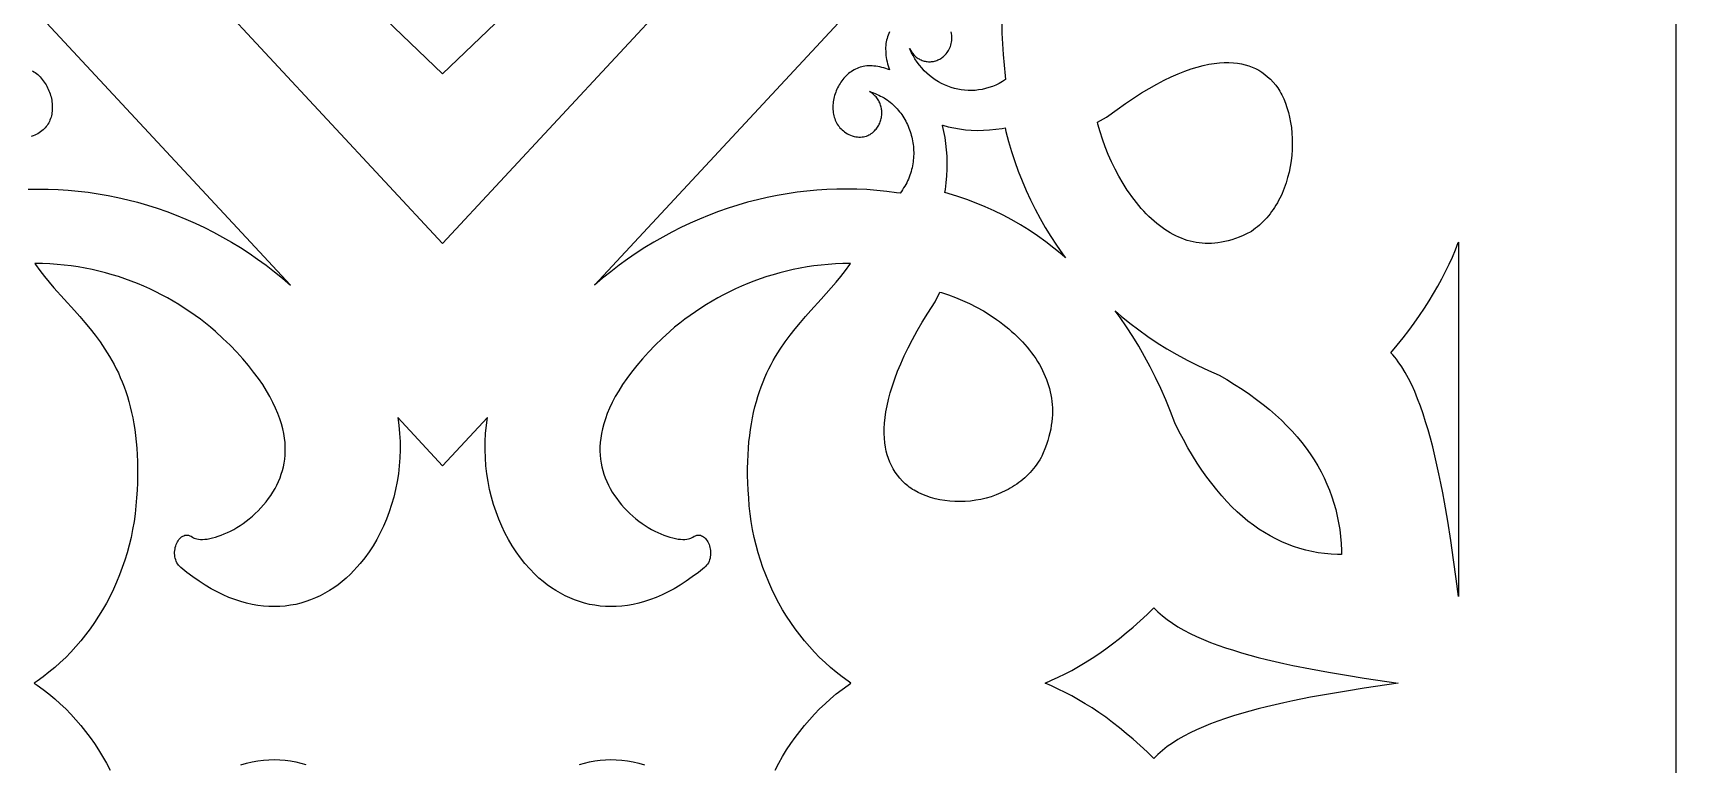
# Model space of a CAD drawing. Extents: x -170 to 170, y -482 to 482.
# Drawn here: x -56.5 to 170, y -11.2 to 89.6 of the extents above; entities that cross this region are included whole.
import ezdxf

# ---------------------------------------------------------------- set-up
doc = ezdxf.new("R2010")
doc.units = 0
doc.header["$MEASUREMENT"] = 0
doc.layers.add('LAYER_1', color=18, linetype='CONTINUOUS')

msp = doc.modelspace()

# ---------------------------------------------------------------- linework, layer by layer
at = {"layer": 'LAYER_1'}
for points in [[(170, -482.5), (170, 482.5), (-170, 482.5), (-170, -482.5)], [(0, 60.56), (39.74, 103.3), (24.67, 102.38), (14.5, 113.33), (14.5, 97.84), (0, 83.93), (-14.5, 97.84), (-14.5, 113.33), (-24.67, 102.38), (-39.74, 103.3)], [(117.08, 73.47), (117.02, 72.7), (116.93, 71.92), (116.81, 71.15), (116.65, 70.39), (116.46, 69.64), (116.24, 68.9), (115.99, 68.18), (115.69, 67.45), (115.55, 67.14), (115.39, 66.81), (115.22, 66.48), (115.04, 66.15), (114.85, 65.84), (114.66, 65.53), (114.46, 65.23), (114.25, 64.94), (114.04, 64.65), (113.81, 64.37), (113.58, 64.1), (113.35, 63.84), (113.1, 63.59), (112.85, 63.34), (112.59, 63.1), (112.32, 62.87), (112.04, 62.65), (111.76, 62.44), (111.46, 62.23), (111.29, 62.12), (110.87, 61.91), (110.33, 61.66), (109.8, 61.44), (109.28, 61.24), (108.78, 61.08), (108.28, 60.93), (107.8, 60.82), (107.33, 60.72), (106.86, 60.65), (106.41, 60.6), (105.96, 60.57), (105.53, 60.56), (105.1, 60.57), (104.67, 60.59), (104.25, 60.64), (103.84, 60.7), (103.43, 60.78), (103.03, 60.88), (102.63, 60.99), (102.23, 61.12), (101.84, 61.27), (101.45, 61.43), (101.06, 61.61), (100.67, 61.8), (100.29, 62.02), (99.91, 62.25), (99.53, 62.49), (99.16, 62.75), (98.78, 63.03), (98.41, 63.32), (98.05, 63.63), (97.69, 63.95), (97.33, 64.29), (96.98, 64.64), (96.63, 65.01), (96.28, 65.39), (95.95, 65.78), (95.61, 66.19), (95.29, 66.6), (94.97, 67.03), (94.66, 67.47), (94.35, 67.92), (94.05, 68.38), (93.77, 68.82), (93.2, 69.81), (92.68, 70.79), (92.19, 71.8), (91.73, 72.83), (91.32, 73.87), (90.94, 74.91), (90.61, 75.95), (90.32, 76.99), (90.25, 77.26), (91.5, 77.96), (92.95, 79.03), (94.1, 79.84), (95.22, 80.59), (96.32, 81.29), (97.38, 81.92), (98.42, 82.5), (99.43, 83.03), (100.41, 83.5), (101.35, 83.92), (102.27, 84.28), (103.15, 84.59), (104, 84.85), (104.81, 85.07), (105.59, 85.24), (106.34, 85.36), (107.05, 85.45), (107.72, 85.49), (108.37, 85.49), (108.98, 85.46), (109.56, 85.4), (110.1, 85.31), (110.62, 85.18), (111.12, 85.03), (111.59, 84.85), (112.04, 84.64), (112.48, 84.41), (112.9, 84.15), (113.3, 83.85), (113.7, 83.53), (114.09, 83.17), (114.46, 82.78), (114.82, 82.36), (114.94, 82.21), (115.09, 81.99), (115.24, 81.76), (115.38, 81.53), (115.52, 81.28), (115.64, 81.05), (115.92, 80.47), (116.16, 79.89), (116.37, 79.27), (116.56, 78.62), (116.73, 77.94), (116.86, 77.24), (116.97, 76.51), (117.04, 75.77), (117.09, 75.01), (117.1, 74.25)], [(85.36, 59.04), (84.25, 59.93), (83.13, 60.79), (81.99, 61.6), (80.83, 62.38), (79.66, 63.11), (78.46, 63.8), (77.25, 64.44), (76.03, 65.05), (74.79, 65.61), (73.53, 66.13), (72.26, 66.61), (70.99, 67.04), (69.69, 67.43), (69.23, 67.56), (69.3, 67.99), (69.42, 68.93), (69.5, 69.86), (69.54, 70.78), (69.55, 71.68), (69.52, 72.58), (69.46, 73.46), (69.37, 74.32), (69.24, 75.17), (69.08, 76), (68.89, 76.82), (68.88, 76.86), (68.92, 76.85), (69.68, 76.64), (70.45, 76.47), (71.24, 76.34), (72.04, 76.23), (72.86, 76.17), (73.69, 76.14), (74.54, 76.15), (75.39, 76.19), (76.25, 76.28), (77.13, 76.41), (77.52, 76.49), (77.64, 75.98), (78.01, 74.59), (78.41, 73.22), (78.86, 71.86), (79.34, 70.51), (79.86, 69.17), (80.42, 67.86), (81.02, 66.55), (81.66, 65.27), (82.34, 64), (83.06, 62.76), (83.82, 61.53), (84.62, 60.32), (85.45, 59.14), (85.86, 58.6)], [(139.69, 14.36), (139.33, 16.98), (138.94, 19.63), (138.53, 22.29), (138.07, 24.93), (137.83, 26.23), (137.58, 27.53), (137.31, 28.81), (137.04, 30.07), (136.75, 31.31), (136.45, 32.53), (136.14, 33.72), (135.82, 34.88), (135.48, 36.01), (135.12, 37.1), (134.76, 38.16), (134.37, 39.18), (133.97, 40.15), (133.56, 41.07), (133.12, 41.95), (132.67, 42.78), (132.2, 43.55), (131.71, 44.26), (131.46, 44.6), (131.21, 44.92), (130.95, 45.22), (130.68, 45.51), (131.54, 46.53), (132.37, 47.56), (133.16, 48.58), (133.91, 49.6), (134.63, 50.62), (135.31, 51.64), (135.96, 52.65), (136.58, 53.67), (137.16, 54.68), (137.71, 55.69), (138.22, 56.69), (138.71, 57.69), (139.16, 58.69), (139.58, 59.68), (139.98, 60.67), (140, 60.74), (140, 11.92)], [(84.03, 36.97), (84, 36.5), (83.95, 36.01), (83.88, 35.51), (83.8, 35), (83.69, 34.48), (83.56, 33.95), (83.4, 33.4), (83.22, 32.85), (83.01, 32.28), (82.78, 31.7), (82.58, 31.25), (82.48, 31.06), (82.29, 30.74), (82.09, 30.44), (81.89, 30.14), (81.67, 29.85), (81.45, 29.57), (81.22, 29.3), (80.98, 29.03), (80.74, 28.78), (80.49, 28.53), (80.23, 28.29), (79.96, 28.06), (79.69, 27.84), (79.41, 27.62), (79.12, 27.41), (78.83, 27.21), (78.53, 27.02), (78.23, 26.84), (77.92, 26.66), (77.63, 26.51), (76.95, 26.19), (76.28, 25.92), (75.59, 25.68), (74.9, 25.48), (74.19, 25.31), (73.47, 25.18), (72.75, 25.08), (72.03, 25.02), (71.31, 25), (70.59, 25.01), (69.89, 25.06), (69.2, 25.14), (68.53, 25.25), (67.87, 25.4), (67.24, 25.57), (66.64, 25.78), (66.06, 26.01), (65.52, 26.27), (64.98, 26.56), (64.77, 26.69), (64.54, 26.84), (64.32, 27), (64.11, 27.16), (63.91, 27.32), (63.76, 27.45), (63.38, 27.83), (63.01, 28.24), (62.68, 28.65), (62.38, 29.08), (62.1, 29.52), (61.86, 29.97), (61.64, 30.44), (61.45, 30.92), (61.28, 31.43), (61.14, 31.96), (61.03, 32.52), (60.94, 33.11), (60.88, 33.73), (60.85, 34.39), (60.86, 35.08), (60.9, 35.81), (60.97, 36.57), (61.09, 37.37), (61.25, 38.21), (61.45, 39.09), (61.69, 40), (61.98, 40.95), (62.32, 41.93), (62.71, 42.95), (63.14, 44), (63.63, 45.09), (64.17, 46.2), (64.76, 47.35), (65.41, 48.53), (66.11, 49.74), (66.86, 50.97), (67.86, 52.53), (68.51, 53.87), (68.76, 53.8), (69.72, 53.49), (70.69, 53.13), (71.66, 52.72), (72.63, 52.28), (73.58, 51.79), (74.52, 51.26), (75.44, 50.7), (76.35, 50.08), (76.76, 49.79), (77.19, 49.46), (77.61, 49.14), (78.02, 48.8), (78.41, 48.45), (78.8, 48.1), (79.18, 47.75), (79.54, 47.38), (79.9, 47.01), (80.24, 46.64), (80.56, 46.26), (80.88, 45.88), (81.18, 45.49), (81.46, 45.09), (81.74, 44.7), (81.99, 44.3), (82.24, 43.89), (82.47, 43.48), (82.68, 43.07), (82.88, 42.66), (83.06, 42.25), (83.23, 41.83), (83.38, 41.41), (83.51, 40.98), (83.64, 40.56), (83.74, 40.13), (83.83, 39.69), (83.9, 39.26), (83.96, 38.81), (84, 38.36), (84.03, 37.91), (84.04, 37.44)], [(123.35, 17.71), (122.44, 17.76), (121.56, 17.85), (120.68, 17.97), (119.81, 18.13), (118.96, 18.33), (118.12, 18.56), (117.28, 18.83), (116.46, 19.14), (115.65, 19.48), (114.85, 19.86), (114.06, 20.28), (113.28, 20.73), (112.51, 21.23), (111.74, 21.76), (110.99, 22.33), (110.25, 22.94), (109.52, 23.6), (108.79, 24.29), (108.08, 25.02), (107.37, 25.8), (106.68, 26.62), (105.99, 27.48), (105.31, 28.38), (104.65, 29.33), (103.99, 30.32), (103.35, 31.35), (102.71, 32.42), (102.09, 33.55), (101.47, 34.71), (100.9, 35.86), (100.31, 37.41), (99.66, 39.01), (98.98, 40.57), (98.27, 42.09), (97.52, 43.57), (96.75, 45.01), (95.94, 46.4), (95.11, 47.76), (94.25, 49.07), (93.36, 50.35), (92.68, 51.26), (93.53, 50.53), (94.71, 49.57), (95.94, 48.65), (97.2, 47.75), (98.49, 46.89), (99.83, 46.05), (101.2, 45.25), (102.62, 44.48), (104.07, 43.75), (105.55, 43.05), (107, 42.42), (108.07, 41.8), (109.15, 41.14), (110.19, 40.47), (111.2, 39.79), (112.16, 39.09), (113.07, 38.39), (113.95, 37.67), (114.79, 36.94), (115.59, 36.21), (116.35, 35.46), (117.07, 34.7), (117.76, 33.93), (118.4, 33.15), (119.01, 32.36), (119.58, 31.57), (120.11, 30.76), (120.61, 29.94), (121.07, 29.11), (121.49, 28.27), (121.88, 27.42), (122.23, 26.56), (122.55, 25.68), (122.83, 24.8), (123.08, 23.9), (123.3, 23), (123.48, 22.08), (123.63, 21.15), (123.75, 20.2), (123.83, 19.25), (123.88, 18.28), (123.89, 17.7)], [(126.99, -0.7), (124.55, -1.09), (122.09, -1.5), (119.62, -1.95), (117.16, -2.44), (115.95, -2.7), (114.75, -2.97), (113.56, -3.26), (112.38, -3.55), (111.23, -3.86), (110.1, -4.18), (108.99, -4.52), (107.91, -4.87), (106.86, -5.23), (105.84, -5.61), (104.86, -6.01), (103.92, -6.42), (103.01, -6.85), (102.15, -7.3), (101.33, -7.77), (100.57, -8.25), (99.85, -8.75), (99.19, -9.28), (98.87, -9.55), (98.58, -9.82), (98.29, -10.1), (98.03, -10.39), (97.08, -9.46), (96.12, -8.58), (95.17, -7.73), (94.22, -6.92), (93.28, -6.15), (92.33, -5.41), (91.39, -4.71), (90.44, -4.05), (89.5, -3.42), (88.57, -2.83), (87.63, -2.28), (86.7, -1.76), (85.78, -1.27), (84.85, -0.81), (83.93, -0.39), (83.02, 0), (83.93, 0.39), (84.85, 0.81), (85.78, 1.27), (86.7, 1.76), (87.63, 2.28), (88.57, 2.83), (89.5, 3.42), (90.44, 4.05), (91.39, 4.71), (92.33, 5.41), (93.28, 6.15), (94.22, 6.92), (95.17, 7.73), (96.12, 8.58), (97.08, 9.46), (98.03, 10.39), (98.29, 10.1), (98.58, 9.82), (98.87, 9.55), (99.19, 9.28), (99.85, 8.75), (100.57, 8.25), (101.33, 7.77), (102.15, 7.3), (103.01, 6.85), (103.92, 6.42), (104.86, 6.01), (105.84, 5.61), (106.86, 5.23), (107.91, 4.87), (108.99, 4.52), (110.1, 4.18), (111.23, 3.86), (112.38, 3.55), (113.56, 3.26), (114.75, 2.97), (115.95, 2.7), (117.16, 2.44), (119.62, 1.95), (122.09, 1.5), (124.55, 1.09), (126.99, 0.7), (131.7, 0)]]:
    msp.add_lwpolyline(points, close=True, dxfattribs=at)
for points in [[(-57.1, 68.03), (-55.72, 68.06), (-54.34, 68.05), (-52.97, 68), (-51.59, 67.91), (-50.21, 67.78), (-48.84, 67.61), (-47.47, 67.41), (-46.1, 67.17), (-44.74, 66.89), (-43.38, 66.58), (-42.03, 66.23), (-40.69, 65.84), (-39.36, 65.41), (-38.03, 64.95), (-36.72, 64.45), (-35.41, 63.92), (-34.12, 63.35), (-32.84, 62.75), (-31.58, 62.11), (-30.33, 61.44), (-29.09, 60.73), (-27.87, 59.99), (-26.67, 59.21), (-25.49, 58.4), (-24.32, 57.55), (-23.18, 56.67), (-22.05, 55.76), (-20.95, 54.82), (-55.17, 91.61)], [(61.58, 89.71), (61.48, 89.49), (61.39, 89.27), (61.32, 89.04), (61.25, 88.81), (61.19, 88.57), (61.14, 88.33), (61.1, 88.08), (61.07, 87.83), (61.05, 87.57), (61.05, 87.31), (61.06, 87.04), (61.08, 86.77), (61.1, 86.47), (61.14, 86.17), (61.19, 85.88), (61.25, 85.59), (61.32, 85.3), (61.4, 85.01), (61.49, 84.73), (61.58, 84.46), (61.33, 84.56), (61.07, 84.66), (60.8, 84.74), (60.53, 84.81), (60.26, 84.88), (59.99, 84.93), (59.71, 84.97), (59.43, 85), (59.18, 85.02), (58.93, 85.03), (58.69, 85.03), (58.45, 85.01), (58.21, 84.98), (57.98, 84.94), (57.76, 84.88), (57.53, 84.82), (57.32, 84.75), (57.11, 84.66), (56.9, 84.56), (56.7, 84.46), (56.51, 84.35), (56.32, 84.22), (56.14, 84.09), (55.96, 83.95), (55.79, 83.81), (55.62, 83.65), (55.47, 83.49), (55.31, 83.33), (55.17, 83.15), (55.03, 82.97), (54.9, 82.79), (54.77, 82.6), (54.65, 82.41), (54.54, 82.21), (54.44, 82.01), (54.34, 81.8), (54.25, 81.59), (54.17, 81.38), (54.09, 81.17), (54.03, 80.95), (53.97, 80.74), (53.92, 80.52), (53.87, 80.3), (53.84, 80.08), (53.81, 79.86), (53.79, 79.64), (53.79, 79.43), (53.79, 79.21), (53.79, 78.99), (53.81, 78.78), (53.84, 78.57), (53.87, 78.36), (53.92, 78.15), (53.97, 77.95), (54.04, 77.75), (54.11, 77.56), (54.19, 77.37), (54.29, 77.18), (54.39, 77), (54.5, 76.83), (54.63, 76.66), (54.76, 76.5), (54.91, 76.34), (55.06, 76.19), (55.23, 76.05), (55.4, 75.92), (55.59, 75.79), (55.79, 75.68), (56, 75.57), (56.22, 75.47), (56.45, 75.39), (56.7, 75.31), (56.93, 75.26), (57.16, 75.23), (57.38, 75.21), (57.6, 75.21), (57.81, 75.23), (58.02, 75.25), (58.21, 75.3), (58.4, 75.35), (58.58, 75.42), (58.76, 75.5), (58.92, 75.59), (59.08, 75.69), (59.23, 75.81), (59.37, 75.93), (59.5, 76.06), (59.63, 76.19), (59.74, 76.32), (59.84, 76.45), (59.94, 76.58), (60.03, 76.72), (60.11, 76.86), (60.18, 77), (60.25, 77.15), (60.31, 77.3), (60.36, 77.45), (60.41, 77.6), (60.45, 77.75), (60.48, 77.91), (60.5, 78.07), (60.52, 78.22), (60.53, 78.38), (60.53, 78.54), (60.53, 78.7), (60.52, 78.86), (60.5, 79.01), (60.48, 79.17), (60.44, 79.33), (60.41, 79.48), (60.36, 79.63), (60.31, 79.78), (60.25, 79.93), (60.18, 80.07), (60.1, 80.21), (60.02, 80.35), (59.94, 80.49), (59.84, 80.62), (59.74, 80.75), (59.63, 80.87), (59.44, 81.05), (59.25, 81.21), (59.04, 81.35), (58.84, 81.47), (59.11, 81.39), (59.37, 81.3), (59.63, 81.21), (59.88, 81.1), (60.12, 80.99), (60.36, 80.87), (60.6, 80.74), (60.83, 80.61), (61.05, 80.47), (61.27, 80.32), (61.48, 80.17), (61.69, 80.01), (61.89, 79.84), (62.08, 79.67), (62.27, 79.49), (62.46, 79.3), (62.63, 79.11), (62.8, 78.91), (62.97, 78.71), (63.13, 78.51), (63.28, 78.3), (63.42, 78.08), (63.56, 77.86), (63.7, 77.64), (63.82, 77.41), (63.94, 77.18), (64.06, 76.94), (64.16, 76.7), (64.26, 76.46), (64.36, 76.22), (64.44, 75.97), (64.52, 75.72), (64.59, 75.47), (64.66, 75.21), (64.72, 74.96), (64.77, 74.7), (64.81, 74.44), (64.85, 74.17), (64.88, 73.91), (64.9, 73.65), (64.91, 73.38), (64.92, 73.12), (64.92, 72.85), (64.91, 72.58), (64.89, 72.32), (64.87, 72.05), (64.84, 71.78), (64.8, 71.52), (64.75, 71.25), (64.69, 70.99), (64.63, 70.73), (64.56, 70.46), (64.48, 70.2), (64.39, 69.95), (64.3, 69.69), (64.19, 69.43), (64.08, 69.18), (63.96, 68.93), (63.83, 68.68), (63.69, 68.44), (63.54, 68.2), (63.39, 67.96), (63.22, 67.72), (63.05, 67.49), (62.57, 67.53), (61.21, 67.72), (59.84, 67.86), (58.47, 67.97), (57.1, 68.03), (55.72, 68.06), (54.34, 68.05), (52.97, 68), (51.59, 67.91), (50.21, 67.78), (48.84, 67.61), (47.47, 67.41), (46.1, 67.17), (44.74, 66.89), (43.38, 66.58), (42.03, 66.23), (40.69, 65.84), (39.36, 65.41), (38.03, 64.95), (36.72, 64.45), (35.41, 63.92), (34.12, 63.35), (32.84, 62.75), (31.58, 62.11), (30.33, 61.44), (29.09, 60.73), (27.87, 59.99), (26.67, 59.21), (25.49, 58.4), (24.32, 57.55), (23.18, 56.67), (22.05, 55.76), (20.95, 54.82), (55.17, 91.61)], [(77.06, 91.01), (77.09, 89.53), (77.15, 88.05), (77.25, 86.58), (77.38, 85.11), (77.55, 83.65), (77.59, 83.13), (77.15, 82.85), (76.69, 82.6), (76.23, 82.38), (75.77, 82.18), (75.29, 82.02), (74.82, 81.89), (74.34, 81.78), (73.86, 81.7), (73.38, 81.65), (72.9, 81.63), (72.42, 81.63), (71.94, 81.66), (71.47, 81.72), (71, 81.8), (70.53, 81.91), (70.07, 82.05), (69.62, 82.21), (69.18, 82.39), (68.74, 82.6), (68.32, 82.84), (67.9, 83.09), (67.5, 83.37), (67.11, 83.68), (66.74, 84), (66.38, 84.35), (66.03, 84.73), (65.7, 85.12), (65.39, 85.54), (65.1, 85.97), (64.83, 86.43), (64.71, 86.67), (64.58, 86.91), (64.47, 87.16), (64.36, 87.41), (64.48, 87.19), (64.61, 86.97), (64.75, 86.76), (64.92, 86.56), (65.03, 86.44), (65.15, 86.33), (65.27, 86.23), (65.4, 86.13), (65.53, 86.05), (65.66, 85.97), (65.79, 85.89), (65.93, 85.83), (66.07, 85.77), (66.21, 85.72), (66.35, 85.68), (66.5, 85.65), (66.64, 85.62), (66.79, 85.6), (66.94, 85.59), (67.08, 85.58), (67.23, 85.59), (67.38, 85.6), (67.52, 85.62), (67.67, 85.64), (67.81, 85.68), (67.96, 85.72), (68.1, 85.77), (68.24, 85.83), (68.38, 85.89), (68.51, 85.96), (68.65, 86.04), (68.78, 86.13), (68.91, 86.23), (69.03, 86.33), (69.15, 86.44), (69.27, 86.56), (69.4, 86.69), (69.52, 86.84), (69.63, 86.99), (69.73, 87.15), (69.83, 87.32), (69.91, 87.5), (69.98, 87.68), (70.05, 87.88), (70.1, 88.08), (70.14, 88.29), (70.17, 88.51), (70.18, 88.74), (70.18, 88.97), (70.16, 89.21), (70.13, 89.46), (70.09, 89.71)], [(-56.51, 84.35), (-56.32, 84.22), (-56.14, 84.09), (-55.96, 83.95), (-55.79, 83.81), (-55.62, 83.65), (-55.47, 83.49), (-55.31, 83.33), (-55.17, 83.15), (-55.03, 82.97), (-54.9, 82.79), (-54.77, 82.6), (-54.65, 82.41), (-54.54, 82.21), (-54.44, 82.01), (-54.34, 81.8), (-54.25, 81.59), (-54.17, 81.38), (-54.09, 81.17), (-54.03, 80.95), (-53.97, 80.74), (-53.92, 80.52), (-53.87, 80.3), (-53.84, 80.08), (-53.81, 79.86), (-53.79, 79.64), (-53.79, 79.43), (-53.79, 79.21), (-53.79, 78.99), (-53.81, 78.78), (-53.84, 78.57), (-53.87, 78.36), (-53.92, 78.15), (-53.97, 77.95), (-54.04, 77.75), (-54.11, 77.56), (-54.19, 77.37), (-54.29, 77.18), (-54.39, 77), (-54.5, 76.83), (-54.63, 76.66), (-54.76, 76.5), (-54.91, 76.34), (-55.06, 76.19), (-55.23, 76.05), (-55.4, 75.92), (-55.59, 75.79), (-55.79, 75.68), (-56, 75.57), (-56.22, 75.47), (-56.45, 75.39), (-56.7, 75.31)], [(45.84, -11.97), (46.34, -11.03), (46.86, -10.11), (47.41, -9.21), (47.98, -8.33), (48.58, -7.48), (49.21, -6.64), (49.86, -5.83), (50.54, -5.04), (51.23, -4.28), (51.95, -3.54), (52.7, -2.83), (53.46, -2.15), (54.25, -1.49), (55.06, -0.86), (55.88, -0.26), (56.28, 0), (55.88, 0.26), (55.06, 0.86), (54.25, 1.49), (53.46, 2.15), (52.7, 2.83), (51.95, 3.54), (51.23, 4.28), (50.54, 5.04), (49.86, 5.83), (49.21, 6.64), (48.58, 7.48), (47.98, 8.33), (47.41, 9.21), (46.86, 10.11), (46.34, 11.03), (45.84, 11.97), (45.37, 12.93), (44.94, 13.9), (44.53, 14.9), (44.15, 15.91), (43.8, 16.93), (43.48, 17.97), (43.19, 19.02), (42.94, 20.08), (42.72, 21.16), (42.53, 22.25), (42.38, 23.34), (42.27, 24.44), (42.18, 25.53), (42.11, 26.58), (42.07, 27.6), (42.04, 28.6), (42.04, 29.58), (42.06, 30.53), (42.09, 31.45), (42.15, 32.35), (42.22, 33.23), (42.32, 34.09), (42.43, 34.92), (42.55, 35.73), (42.7, 36.53), (42.86, 37.29), (43.04, 38.04), (43.24, 38.77), (43.44, 39.48), (43.67, 40.16), (43.91, 40.83), (44.16, 41.48), (44.42, 42.11), (44.69, 42.72), (44.97, 43.31), (45.27, 43.88), (45.57, 44.44), (45.89, 44.99), (46.53, 46.02), (47.2, 47), (47.88, 47.93), (48.59, 48.82), (49.3, 49.68), (50.02, 50.51), (50.74, 51.31), (52.17, 52.88), (53.57, 54.44), (54.23, 55.22), (54.88, 56.02), (55.51, 56.83), (56.1, 57.67), (56.21, 57.82), (56.17, 57.82), (55.15, 57.8), (54.14, 57.75), (53.14, 57.68), (52.16, 57.58), (51.18, 57.46), (50.22, 57.32), (49.26, 57.15), (48.32, 56.96), (47.39, 56.75), (46.47, 56.52), (45.56, 56.26), (44.67, 55.99), (43.78, 55.69), (42.91, 55.37), (42.05, 55.03), (41.2, 54.68), (40.36, 54.3), (39.54, 53.91), (38.73, 53.49), (37.93, 53.06), (37.14, 52.61), (36.36, 52.15), (35.6, 51.66), (34.85, 51.16), (34.11, 50.65), (33.38, 50.12), (32.67, 49.57), (31.97, 49.01), (31.31, 48.45), (30.27, 47.49), (29.29, 46.53), (28.38, 45.59), (27.54, 44.66), (26.76, 43.75), (26.05, 42.85), (25.39, 41.97), (24.8, 41.12), (24.27, 40.28), (23.8, 39.46), (23.38, 38.66), (23.01, 37.89), (22.7, 37.14), (22.43, 36.41), (22.21, 35.71), (22.03, 35.03), (21.89, 34.37), (21.79, 33.74), (21.72, 33.13), (21.68, 32.54), (21.68, 31.96), (21.71, 31.4), (21.76, 30.86), (21.84, 30.32), (21.94, 29.79), (22.08, 29.27), (22.23, 28.76), (22.41, 28.26), (22.62, 27.76), (22.85, 27.27), (23.1, 26.79), (23.38, 26.32), (23.67, 25.86), (23.99, 25.41), (24.32, 24.97), (24.67, 24.54), (25.04, 24.13), (25.42, 23.74), (25.82, 23.36), (26.22, 22.99), (26.64, 22.64), (27.06, 22.31), (27.49, 22), (27.92, 21.71), (28.35, 21.44), (28.79, 21.18), (29.23, 20.95), (29.66, 20.74), (30.09, 20.55), (30.51, 20.38), (30.92, 20.23), (31.32, 20.1), (31.71, 20), (32.09, 19.91), (32.44, 19.85), (32.78, 19.81), (33.1, 19.8), (33.39, 19.8), (33.65, 19.82), (33.87, 19.86), (34.07, 19.91), (34.22, 19.96), (34.32, 20.02), (34.48, 20.12), (34.66, 20.23), (34.84, 20.31), (35.02, 20.36), (35.19, 20.39), (35.36, 20.38), (35.52, 20.36), (35.67, 20.31), (35.82, 20.24), (35.97, 20.15), (36.1, 20.04), (36.23, 19.92), (36.34, 19.78), (36.45, 19.62), (36.55, 19.46), (36.64, 19.28), (36.72, 19.09), (36.79, 18.89), (36.84, 18.69), (36.88, 18.48), (36.91, 18.27), (36.93, 18.05), (36.93, 17.84), (36.92, 17.62), (36.89, 17.4), (36.85, 17.19), (36.79, 16.98), (36.72, 16.78), (36.62, 16.59), (36.51, 16.4), (36.38, 16.23), (36.23, 16.07), (36.07, 15.91), (35.25, 15.25), (34.41, 14.62), (33.57, 14.03), (32.74, 13.49), (31.91, 13), (31.08, 12.56), (30.26, 12.16), (29.45, 11.81), (28.64, 11.5), (27.83, 11.24), (27.04, 11.02), (26.25, 10.84), (25.47, 10.7), (24.69, 10.61), (23.93, 10.55), (23.17, 10.54), (22.43, 10.56), (21.69, 10.62), (20.97, 10.72), (20.25, 10.85), (19.55, 11.02), (18.86, 11.23), (18.19, 11.47), (17.52, 11.74), (16.87, 12.04), (16.23, 12.37), (15.61, 12.74), (15.01, 13.13), (14.41, 13.55), (13.84, 14), (13.28, 14.48), (12.71, 15.01), (11.35, 16.48), (10.72, 17.27), (10.14, 18.08), (9.59, 18.92), (9.07, 19.8), (8.59, 20.7), (8.14, 21.64), (7.73, 22.6), (7.36, 23.59), (7.03, 24.6), (6.73, 25.63), (6.48, 26.68), (6.27, 27.75), (6.1, 28.83), (5.97, 29.93), (5.89, 31.03), (5.86, 32.15), (5.87, 33.27), (5.93, 34.4), (6.04, 35.52), (6.19, 36.57), (0, 29.91), (-6.19, 36.57), (-6.04, 35.52), (-5.93, 34.4), (-5.87, 33.27), (-5.86, 32.15), (-5.89, 31.03), (-5.97, 29.93), (-6.1, 28.83), (-6.27, 27.75), (-6.48, 26.68), (-6.73, 25.63), (-7.03, 24.6), (-7.36, 23.59), (-7.73, 22.6), (-8.14, 21.64), (-8.59, 20.7), (-9.07, 19.8), (-9.59, 18.92), (-10.14, 18.08), (-10.72, 17.27), (-11.35, 16.48), (-12.71, 15.01), (-13.28, 14.48), (-13.84, 14), (-14.41, 13.55), (-15.01, 13.13), (-15.61, 12.74), (-16.23, 12.37), (-16.87, 12.04), (-17.52, 11.74), (-18.19, 11.47), (-18.86, 11.23), (-19.55, 11.02), (-20.25, 10.85), (-20.97, 10.72), (-21.69, 10.62), (-22.43, 10.56), (-23.17, 10.54), (-23.93, 10.55), (-24.69, 10.61), (-25.47, 10.7), (-26.25, 10.84), (-27.04, 11.02), (-27.83, 11.24), (-28.64, 11.5), (-29.45, 11.81), (-30.26, 12.16), (-31.08, 12.56), (-31.91, 13), (-32.74, 13.49), (-33.57, 14.03), (-34.41, 14.62), (-35.25, 15.25), (-36.07, 15.91), (-36.23, 16.07), (-36.38, 16.23), (-36.51, 16.4), (-36.62, 16.59), (-36.72, 16.78), (-36.79, 16.98), (-36.85, 17.19), (-36.89, 17.4), (-36.92, 17.62), (-36.93, 17.84), (-36.93, 18.05), (-36.91, 18.27), (-36.88, 18.48), (-36.84, 18.69), (-36.79, 18.89), (-36.72, 19.09), (-36.64, 19.28), (-36.55, 19.46), (-36.45, 19.62), (-36.34, 19.78), (-36.23, 19.92), (-36.1, 20.04), (-35.97, 20.15), (-35.82, 20.24), (-35.67, 20.31), (-35.52, 20.36), (-35.36, 20.38), (-35.19, 20.39), (-35.02, 20.36), (-34.84, 20.31), (-34.66, 20.23), (-34.48, 20.12), (-34.32, 20.02), (-34.22, 19.96), (-34.07, 19.91), (-33.87, 19.86), (-33.65, 19.82), (-33.39, 19.8), (-33.1, 19.8), (-32.78, 19.81), (-32.44, 19.85), (-32.09, 19.91), (-31.71, 20), (-31.32, 20.1), (-30.92, 20.23), (-30.51, 20.38), (-30.09, 20.55), (-29.66, 20.74), (-29.23, 20.95), (-28.79, 21.18), (-28.35, 21.44), (-27.92, 21.71), (-27.49, 22), (-27.06, 22.31), (-26.64, 22.64), (-26.22, 22.99), (-25.82, 23.36), (-25.42, 23.74), (-25.04, 24.13), (-24.67, 24.54), (-24.32, 24.97), (-23.99, 25.41), (-23.67, 25.86), (-23.38, 26.32), (-23.1, 26.79), (-22.85, 27.27), (-22.62, 27.76), (-22.41, 28.26), (-22.23, 28.76), (-22.08, 29.27), (-21.94, 29.79), (-21.84, 30.32), (-21.76, 30.86), (-21.71, 31.4), (-21.68, 31.96), (-21.68, 32.54), (-21.72, 33.13), (-21.79, 33.74), (-21.89, 34.37), (-22.03, 35.03), (-22.21, 35.71), (-22.43, 36.41), (-22.7, 37.14), (-23.01, 37.89), (-23.38, 38.66), (-23.8, 39.46), (-24.27, 40.28), (-24.8, 41.12), (-25.39, 41.97), (-26.05, 42.85), (-26.76, 43.75), (-27.54, 44.66), (-28.38, 45.59), (-29.29, 46.53), (-30.27, 47.49), (-31.31, 48.45), (-31.97, 49.01), (-32.67, 49.57), (-33.38, 50.12), (-34.11, 50.65), (-34.85, 51.16), (-35.6, 51.66), (-36.36, 52.15), (-37.14, 52.61), (-37.93, 53.06), (-38.73, 53.49), (-39.54, 53.91), (-40.36, 54.3), (-41.2, 54.68), (-42.05, 55.03), (-42.91, 55.37), (-43.78, 55.69), (-44.67, 55.99), (-45.56, 56.26), (-46.47, 56.52), (-47.39, 56.75), (-48.32, 56.96), (-49.26, 57.15), (-50.22, 57.32), (-51.18, 57.46), (-52.16, 57.58), (-53.14, 57.68), (-54.14, 57.75), (-55.15, 57.8), (-56.17, 57.82), (-56.21, 57.82), (-56.1, 57.67), (-55.51, 56.83), (-54.88, 56.02), (-54.23, 55.22), (-53.57, 54.44), (-52.17, 52.88), (-50.74, 51.31), (-50.02, 50.51), (-49.3, 49.68), (-48.59, 48.82), (-47.88, 47.93), (-47.2, 47), (-46.53, 46.02), (-45.89, 44.99), (-45.57, 44.44), (-45.27, 43.88), (-44.97, 43.31), (-44.69, 42.72), (-44.42, 42.11), (-44.16, 41.48), (-43.91, 40.83), (-43.67, 40.16), (-43.44, 39.48), (-43.24, 38.77), (-43.04, 38.04), (-42.86, 37.29), (-42.7, 36.53), (-42.55, 35.73), (-42.43, 34.92), (-42.32, 34.09), (-42.22, 33.23), (-42.15, 32.35), (-42.09, 31.45), (-42.06, 30.53), (-42.04, 29.58), (-42.04, 28.6), (-42.07, 27.6), (-42.11, 26.58), (-42.18, 25.53), (-42.27, 24.44), (-42.38, 23.34), (-42.53, 22.25), (-42.72, 21.16), (-42.94, 20.08), (-43.19, 19.02), (-43.48, 17.97), (-43.8, 16.93), (-44.15, 15.91), (-44.53, 14.9), (-44.94, 13.9), (-45.37, 12.93), (-45.84, 11.97), (-46.34, 11.03), (-46.86, 10.11), (-47.41, 9.21), (-47.98, 8.33), (-48.58, 7.48), (-49.21, 6.64), (-49.86, 5.83), (-50.54, 5.04), (-51.23, 4.28), (-51.95, 3.54), (-52.7, 2.83), (-53.46, 2.15), (-54.25, 1.49), (-55.06, 0.86), (-55.88, 0.26), (-56.28, 0), (-55.88, -0.26), (-55.06, -0.86), (-54.25, -1.49), (-53.46, -2.15), (-52.7, -2.83), (-51.95, -3.54), (-51.23, -4.28), (-50.54, -5.04), (-49.86, -5.83), (-49.21, -6.64), (-48.58, -7.48), (-47.98, -8.33), (-47.41, -9.21), (-46.86, -10.11), (-46.34, -11.03), (-45.84, -11.97)], [(-27.83, -11.24), (-27.04, -11.02), (-26.25, -10.84), (-25.47, -10.7), (-24.69, -10.61), (-23.93, -10.55), (-23.17, -10.54), (-22.43, -10.56), (-21.69, -10.62), (-20.97, -10.72), (-20.25, -10.85), (-19.55, -11.02), (-18.86, -11.23)], [(18.86, -11.23), (19.55, -11.02), (20.25, -10.85), (20.97, -10.72), (21.69, -10.62), (22.43, -10.56), (23.17, -10.54), (23.93, -10.55), (24.69, -10.61), (25.47, -10.7), (26.25, -10.84), (27.04, -11.02), (27.83, -11.24)]]:
    msp.add_lwpolyline(points, dxfattribs=at)

doc.saveas('drawing.dxf')
